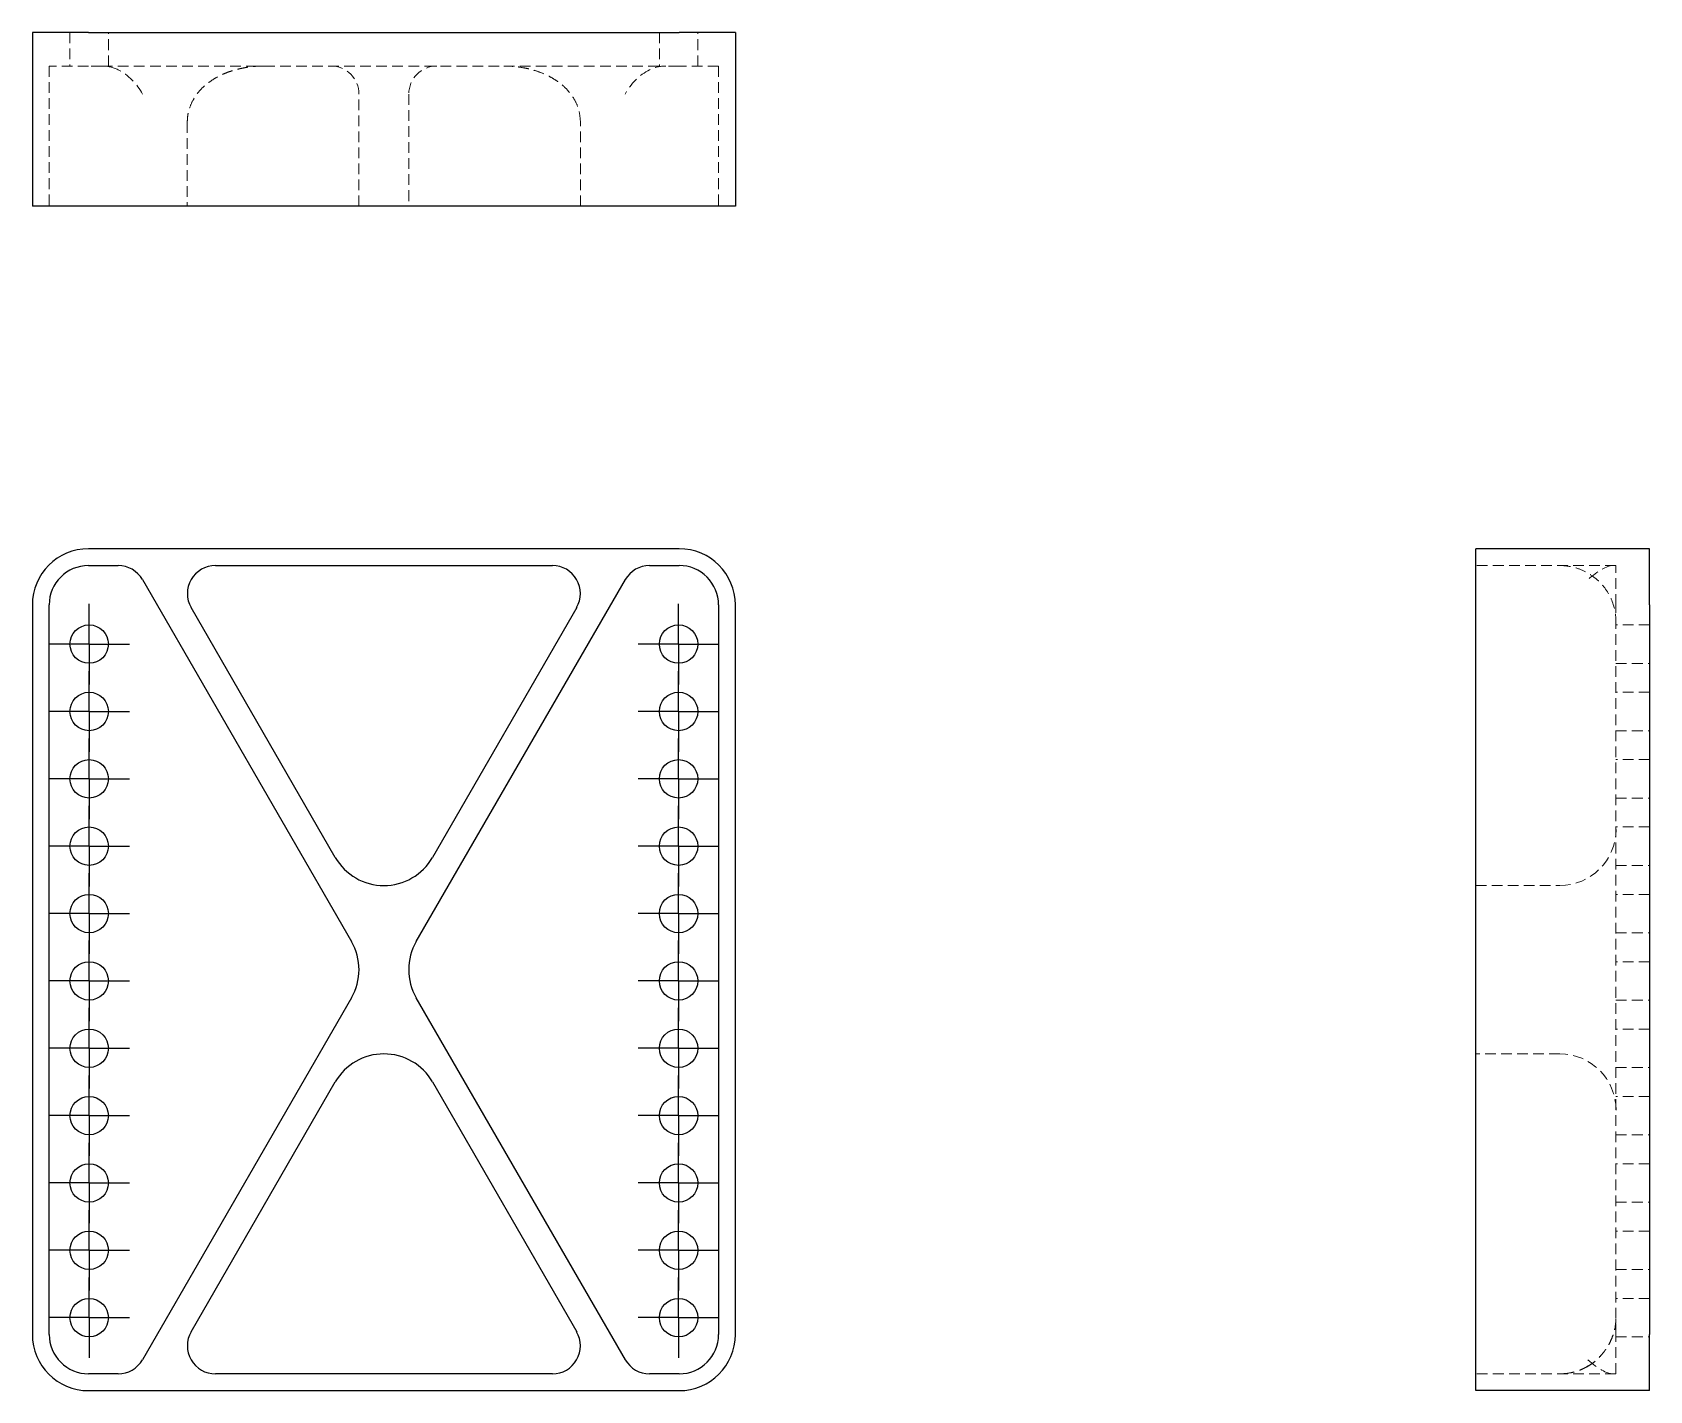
# Model space of a CAD drawing. Header units: millimetres. Extents: x 41 to 233, y 7 to 168.
import ezdxf

# ---------------------------------------------------------------- set-up
doc = ezdxf.new("R2010")
doc.units = ezdxf.units.MM
doc.linetypes.add('HIDDEN', pattern=[1.905, 1.27, -0.635])
doc.layers.add('10', color=7, linetype='Continuous')

# ---------------------------------------------------------------- blocks, each defined once
blk = doc.blocks.new('SW_CENTERMARKSYMBOL_0')
at = {"layer": '10', "color": 0}
for p, q in [((0, 2.5), (0, 4.78)), ((0, 0), (0, 2.5)), ((-2.5, 0), (-4.78, 0)), ((0, 0), (-2.5, 0)), ((0, 0), (0, -2.5)), ((0, 0), (2.5, 0)), ((2.5, 0), (4.78, 0)), ((0, -2.5), (0, -4.78))]:
    blk.add_line(p, q, dxfattribs=at)
blk = doc.blocks.new('SW_CENTERMARKSYMBOL_1')
at = {"layer": '10', "color": 0}
for p, q in [((0, 2.5), (0, 4.78)), ((0, 0), (0, 2.5)), ((-2.5, 0), (-4.78, 0)), ((0, 0), (-2.5, 0)), ((0, 0), (0, -2.5)), ((0, 0), (2.5, 0)), ((2.5, 0), (4.78, 0)), ((0, -2.5), (0, -4.78))]:
    blk.add_line(p, q, dxfattribs=at)
blk = doc.blocks.new('SW_CENTERMARKSYMBOL_2')
at = {"layer": '10', "color": 0}
for p, q in [((0, 2.5), (0, 4.78)), ((0, 0), (0, 2.5)), ((-2.5, 0), (-4.78, 0)), ((0, 0), (-2.5, 0)), ((0, 0), (0, -2.5)), ((0, 0), (2.5, 0)), ((2.5, 0), (4.78, 0)), ((0, -2.5), (0, -4.78))]:
    blk.add_line(p, q, dxfattribs=at)
blk = doc.blocks.new('SW_CENTERMARKSYMBOL_3')
at = {"layer": '10', "color": 0}
for p, q in [((0, 2.5), (0, 4.78)), ((0, 0), (0, 2.5)), ((-2.5, 0), (-4.78, 0)), ((0, 0), (-2.5, 0)), ((0, 0), (0, -2.5)), ((0, 0), (2.5, 0)), ((2.5, 0), (4.78, 0)), ((0, -2.5), (0, -4.78))]:
    blk.add_line(p, q, dxfattribs=at)
blk = doc.blocks.new('SW_CENTERMARKSYMBOL_4')
at = {"layer": '10', "color": 0}
for p, q in [((0, 2.5), (0, 4.78)), ((0, 0), (0, 2.5)), ((-2.5, 0), (-4.78, 0)), ((0, 0), (-2.5, 0)), ((0, 0), (0, -2.5)), ((0, 0), (2.5, 0)), ((2.5, 0), (4.78, 0)), ((0, -2.5), (0, -4.78))]:
    blk.add_line(p, q, dxfattribs=at)
blk = doc.blocks.new('SW_CENTERMARKSYMBOL_5')
at = {"layer": '10', "color": 0}
for p, q in [((0, 2.5), (0, 4.78)), ((0, 0), (0, 2.5)), ((-2.5, 0), (-4.78, 0)), ((0, 0), (-2.5, 0)), ((0, 0), (0, -2.5)), ((0, 0), (2.5, 0)), ((2.5, 0), (4.78, 0)), ((0, -2.5), (0, -4.78))]:
    blk.add_line(p, q, dxfattribs=at)
blk = doc.blocks.new('SW_CENTERMARKSYMBOL_6')
at = {"layer": '10', "color": 0}
for p, q in [((0, 2.5), (0, 4.78)), ((0, 0), (0, 2.5)), ((-2.5, 0), (-4.78, 0)), ((0, 0), (-2.5, 0)), ((0, 0), (0, -2.5)), ((0, 0), (2.5, 0)), ((2.5, 0), (4.78, 0)), ((0, -2.5), (0, -4.78))]:
    blk.add_line(p, q, dxfattribs=at)
blk = doc.blocks.new('SW_CENTERMARKSYMBOL_7')
at = {"layer": '10', "color": 0}
for p, q in [((0, 2.5), (0, 4.78)), ((0, 0), (0, 2.5)), ((-2.5, 0), (-4.78, 0)), ((0, 0), (-2.5, 0)), ((0, 0), (0, -2.5)), ((0, 0), (2.5, 0)), ((2.5, 0), (4.78, 0)), ((0, -2.5), (0, -4.78))]:
    blk.add_line(p, q, dxfattribs=at)
blk = doc.blocks.new('SW_CENTERMARKSYMBOL_8')
at = {"layer": '10', "color": 0}
for p, q in [((0, 2.5), (0, 4.78)), ((0, 0), (0, 2.5)), ((-2.5, 0), (-4.78, 0)), ((0, 0), (-2.5, 0)), ((0, 0), (0, -2.5)), ((0, 0), (2.5, 0)), ((2.5, 0), (4.78, 0)), ((0, -2.5), (0, -4.78))]:
    blk.add_line(p, q, dxfattribs=at)
blk = doc.blocks.new('SW_CENTERMARKSYMBOL_9')
at = {"layer": '10', "color": 0}
for p, q in [((0, 2.5), (0, 4.78)), ((0, 0), (0, 2.5)), ((-2.5, 0), (-4.78, 0)), ((0, 0), (-2.5, 0)), ((0, 0), (0, -2.5)), ((0, 0), (2.5, 0)), ((2.5, 0), (4.78, 0)), ((0, -2.5), (0, -4.78))]:
    blk.add_line(p, q, dxfattribs=at)
blk = doc.blocks.new('SW_CENTERMARKSYMBOL_10')
at = {"layer": '10', "color": 0}
for p, q in [((0, 2.5), (0, 4.78)), ((0, 0), (0, 2.5)), ((-2.5, 0), (-4.78, 0)), ((0, 0), (-2.5, 0)), ((0, 0), (0, -2.5)), ((0, 0), (2.5, 0)), ((2.5, 0), (4.78, 0)), ((0, -2.5), (0, -4.78))]:
    blk.add_line(p, q, dxfattribs=at)
blk = doc.blocks.new('SW_CENTERMARKSYMBOL_11')
at = {"layer": '10', "color": 0}
for p, q in [((0, 2.5), (0, 4.78)), ((0, 0), (0, 2.5)), ((-2.5, 0), (-4.78, 0)), ((0, 0), (-2.5, 0)), ((0, 0), (0, -2.5)), ((0, 0), (2.5, 0)), ((2.5, 0), (4.78, 0)), ((0, -2.5), (0, -4.78))]:
    blk.add_line(p, q, dxfattribs=at)
blk = doc.blocks.new('SW_CENTERMARKSYMBOL_12')
at = {"layer": '10', "color": 0}
for p, q in [((0, 2.5), (0, 4.78)), ((0, 0), (0, 2.5)), ((-2.5, 0), (-4.78, 0)), ((0, 0), (-2.5, 0)), ((0, 0), (0, -2.5)), ((0, 0), (2.5, 0)), ((2.5, 0), (4.78, 0)), ((0, -2.5), (0, -4.78))]:
    blk.add_line(p, q, dxfattribs=at)
blk = doc.blocks.new('SW_CENTERMARKSYMBOL_13')
at = {"layer": '10', "color": 0}
for p, q in [((0, 2.5), (0, 4.78)), ((0, 0), (0, 2.5)), ((-2.5, 0), (-4.78, 0)), ((0, 0), (-2.5, 0)), ((0, 0), (0, -2.5)), ((0, 0), (2.5, 0)), ((2.5, 0), (4.78, 0)), ((0, -2.5), (0, -4.78))]:
    blk.add_line(p, q, dxfattribs=at)
blk = doc.blocks.new('SW_CENTERMARKSYMBOL_14')
at = {"layer": '10', "color": 0}
for p, q in [((0, 2.5), (0, 4.78)), ((0, 0), (0, 2.5)), ((-2.5, 0), (-4.78, 0)), ((0, 0), (-2.5, 0)), ((0, 0), (0, -2.5)), ((0, 0), (2.5, 0)), ((2.5, 0), (4.78, 0)), ((0, -2.5), (0, -4.78))]:
    blk.add_line(p, q, dxfattribs=at)
blk = doc.blocks.new('SW_CENTERMARKSYMBOL_15')
at = {"layer": '10', "color": 0}
for p, q in [((0, 2.5), (0, 4.78)), ((0, 0), (0, 2.5)), ((-2.5, 0), (-4.78, 0)), ((0, 0), (-2.5, 0)), ((0, 0), (0, -2.5)), ((0, 0), (2.5, 0)), ((2.5, 0), (4.78, 0)), ((0, -2.5), (0, -4.78))]:
    blk.add_line(p, q, dxfattribs=at)
blk = doc.blocks.new('SW_CENTERMARKSYMBOL_16')
at = {"layer": '10', "color": 0}
for p, q in [((0, 2.5), (0, 4.78)), ((0, 0), (0, 2.5)), ((-2.5, 0), (-4.78, 0)), ((0, 0), (-2.5, 0)), ((0, 0), (0, -2.5)), ((0, 0), (2.5, 0)), ((2.5, 0), (4.78, 0)), ((0, -2.5), (0, -4.78))]:
    blk.add_line(p, q, dxfattribs=at)
blk = doc.blocks.new('SW_CENTERMARKSYMBOL_17')
at = {"layer": '10', "color": 0}
for p, q in [((0, 2.5), (0, 4.78)), ((0, 0), (0, 2.5)), ((-2.5, 0), (-4.78, 0)), ((0, 0), (-2.5, 0)), ((0, 0), (0, -2.5)), ((0, 0), (2.5, 0)), ((2.5, 0), (4.78, 0)), ((0, -2.5), (0, -4.78))]:
    blk.add_line(p, q, dxfattribs=at)
blk = doc.blocks.new('SW_CENTERMARKSYMBOL_18')
at = {"layer": '10', "color": 0}
for p, q in [((0, 2.5), (0, 4.78)), ((0, 0), (0, 2.5)), ((-2.5, 0), (-4.78, 0)), ((0, 0), (-2.5, 0)), ((0, 0), (0, -2.5)), ((0, 0), (2.5, 0)), ((2.5, 0), (4.78, 0)), ((0, -2.5), (0, -4.78))]:
    blk.add_line(p, q, dxfattribs=at)
blk = doc.blocks.new('SW_CENTERMARKSYMBOL_19')
at = {"layer": '10', "color": 0}
for p, q in [((0, 2.5), (0, 4.78)), ((0, 0), (0, 2.5)), ((-2.5, 0), (-4.78, 0)), ((0, 0), (-2.5, 0)), ((0, 0), (0, -2.5)), ((0, 0), (2.5, 0)), ((2.5, 0), (4.78, 0)), ((0, -2.5), (0, -4.78))]:
    blk.add_line(p, q, dxfattribs=at)
blk = doc.blocks.new('SW_CENTERMARKSYMBOL_20')
at = {"layer": '10', "color": 0}
for p, q in [((0, 2.5), (0, 4.78)), ((0, 0), (0, 2.5)), ((-2.5, 0), (-4.78, 0)), ((0, 0), (-2.5, 0)), ((0, 0), (0, -2.5)), ((0, 0), (2.5, 0)), ((2.5, 0), (4.78, 0)), ((0, -2.5), (0, -4.78))]:
    blk.add_line(p, q, dxfattribs=at)
blk = doc.blocks.new('SW_CENTERMARKSYMBOL_21')
at = {"layer": '10', "color": 0}
for p, q in [((0, 2.5), (0, 4.78)), ((0, 0), (0, 2.5)), ((-2.5, 0), (-4.78, 0)), ((0, 0), (-2.5, 0)), ((0, 0), (0, -2.5)), ((0, 0), (2.5, 0)), ((2.5, 0), (4.78, 0)), ((0, -2.5), (0, -4.78))]:
    blk.add_line(p, q, dxfattribs=at)

msp = doc.modelspace()

# ---------------------------------------------------------------- linework, layer by layer
at = {"color": 7, "linetype": 'Continuous', "lineweight": 25}
for p, q in [((41.25, 168.33), (41.25, 147.67)), ((47.92, 168.33), (41.25, 168.33)), ((47.92, 168.33), (118.08, 168.33)), ((124.75, 168.33), (118.08, 168.33)), ((124.75, 168.33), (124.75, 147.67)), ((47.92, 147.67), (41.25, 147.67)), ((118.08, 147.67), (47.92, 147.67)), ((124.75, 147.67), (118.08, 147.67)), ((118.08, 107), (47.92, 107)), ((212.67, 100.33), (212.67, 107)), ((233.33, 107), (212.67, 107)), ((233.33, 100.33), (233.33, 107)), ((47.92, 105), (51.44, 105)), ((62.99, 105), (103.01, 105)), ((114.56, 105), (118.08, 105)), ((54.32, 103.33), (79.15, 60.33)), ((86.85, 60.33), (111.68, 103.33)), ((41.25, 100.33), (41.25, 13.67)), ((43.25, 13.67), (43.25, 100.33)), ((77.23, 70.33), (60.1, 100)), ((105.9, 100), (88.77, 70.33)), ((122.75, 100.33), (122.75, 13.67)), ((124.75, 13.67), (124.75, 100.33)), ((212.67, 13.67), (212.67, 100.33)), ((233.33, 100.33), (233.33, 13.67)), ((79.15, 53.67), (54.32, 10.67)), ((111.68, 10.67), (86.85, 53.67)), ((60.1, 14), (77.23, 43.67)), ((88.77, 43.67), (105.9, 14)), ((212.67, 7), (212.67, 13.67)), ((233.33, 7), (233.33, 13.67)), ((51.44, 9), (47.92, 9)), ((103.01, 9), (62.99, 9)), ((118.08, 9), (114.56, 9)), ((47.92, 7), (118.08, 7)), ((233.33, 7), (212.67, 7))]:
    msp.add_line(p, q, dxfattribs=at)
at = {"color": 7, "linetype": 'HIDDEN', "lineweight": 18}
for p, q in [((45.72, 168.33), (45.72, 164.33)), ((50.28, 164.33), (50.28, 168.33)), ((115.72, 168.33), (115.72, 164.33)), ((120.28, 164.33), (120.28, 168.33)), ((47.92, 164.33), (43.25, 164.33)), ((43.25, 164.33), (43.25, 147.67)), ((49.51, 164.33), (47.92, 164.33)), ((49.51, 164.33), (68.76, 164.33)), ((68.76, 164.33), (97.24, 164.33)), ((97.24, 164.33), (116.49, 164.33)), ((118.08, 164.33), (116.49, 164.33)), ((122.75, 164.33), (118.08, 164.33)), ((122.75, 164.33), (122.75, 147.67)), ((80.04, 147.67), (80.04, 161)), ((85.96, 161), (85.96, 147.67)), ((59.65, 157.67), (59.65, 147.67)), ((59.65, 157.67), (59.65, 147.67)), ((106.35, 147.67), (106.35, 157.67)), ((106.35, 147.67), (106.35, 157.67)), ((229.33, 105), (212.67, 105)), ((229.33, 100.33), (229.33, 105)), ((229.33, 13.67), (229.33, 100.33)), ((233.33, 97.95), (229.33, 97.95)), ((229.33, 93.38), (233.33, 93.38)), ((233.33, 89.95), (229.33, 89.95)), ((229.33, 85.38), (233.33, 85.38)), ((233.33, 81.95), (229.33, 81.95)), ((229.33, 77.38), (233.33, 77.38)), ((233.33, 73.95), (229.33, 73.95)), ((229.33, 69.38), (233.33, 69.38)), ((212.67, 67), (222.67, 67)), ((233.33, 65.95), (229.33, 65.95)), ((229.33, 61.38), (233.33, 61.38)), ((233.33, 57.95), (229.33, 57.95)), ((229.33, 53.38), (233.33, 53.38)), ((233.33, 49.95), (229.33, 49.95)), ((222.67, 47), (212.67, 47)), ((229.33, 45.38), (233.33, 45.38)), ((233.33, 41.95), (229.33, 41.95)), ((229.33, 37.38), (233.33, 37.38)), ((233.33, 33.95), (229.33, 33.95)), ((229.33, 29.38), (233.33, 29.38)), ((233.33, 25.95), (229.33, 25.95)), ((229.33, 21.38), (233.33, 21.38)), ((233.33, 17.95), (229.33, 17.95)), ((229.33, 9), (229.33, 13.67)), ((229.33, 13.38), (233.33, 13.38)), ((229.33, 9), (212.67, 9))]:
    msp.add_line(p, q, dxfattribs=at)
at = {"color": 7, "linetype": 'Continuous', "lineweight": 25}
for centre in [(48, 95.67), (118, 95.67), (48, 87.67), (118, 87.67), (48, 79.67), (118, 79.67), (48, 71.67), (118, 71.67), (48, 63.67), (118, 63.67), (48, 55.67), (118, 55.67), (48, 47.67), (118, 47.67), (48, 39.67), (118, 39.67), (48, 31.67), (118, 31.67), (48, 23.67), (118, 23.67), (48, 15.67), (118, 15.67)]:
    msp.add_circle(centre, 2.28, dxfattribs=at)
at = {"color": 7, "linetype": 'HIDDEN', "lineweight": 18}
for centre, radius, start, end in [((76.71, 161), 3.33, 0, 90), ((89.29, 161), 3.33, 90, 180), ((222.67, 73.67), 6.67, 270, 0), ((222.67, 40.33), 6.67, 0, 90)]:
    msp.add_arc(centre, radius, start, end, dxfattribs=at)
at = {"color": 7, "linetype": 'Continuous', "lineweight": 25}
for centre, radius, start, end in [((47.92, 100.33), 6.67, 90, 180), ((118.08, 100.33), 6.67, 0, 90), ((47.92, 100.33), 4.67, 90, 179.9999), ((51.44, 101.67), 3.33, 30, 90), ((62.99, 101.67), 3.33, 90, 210), ((103.01, 101.67), 3.33, 330, 90), ((114.56, 101.67), 3.33, 90, 150), ((118.08, 100.33), 4.67, 359.9999, 90), ((83, 73.67), 6.67, 210, 330), ((73.38, 57), 6.67, 330, 30), ((92.62, 57), 6.67, 150, 210), ((83, 40.33), 6.67, 30, 150), ((47.92, 13.67), 6.67, 180, 270), ((47.92, 13.67), 4.67, 179.9998, 269.9999), ((62.99, 12.33), 3.33, 150, 270), ((103.01, 12.33), 3.33, 270, 30), ((118.08, 13.67), 6.67, 270, 0), ((118.08, 13.67), 4.67, 270, 359.9999), ((51.44, 12.33), 3.33, 270, 330), ((114.56, 12.33), 3.33, 210, 270)]:
    msp.add_arc(centre, radius, start, end, dxfattribs=at)
at = {"color": 7, "linetype": 'HIDDEN', "lineweight": 18}
for centre, major_axis, ratio, start_param, end_param in [((49.51, 161), (3.85, 0), 0.866026, 1.047198, 1.570796), ((49.51, 161), (3.85, 0), 0.866025, 1.047197, 1.570796), ((51.44, 161), (-2.89, 2.89), 0.57735, 4.18879, 5.235988), ((51.44, 161), (-2.89, 2.89), 0.57735, 4.18879, 5.235988), ((114.56, 161), (2.89, 2.89), 0.57735, 1.047198, 2.094395), ((114.56, 161), (2.89, 2.89), 0.57735, 1.047197, 2.094395), ((116.49, 161), (-3.85, 0), 0.866025, 4.712389, 5.235988), ((116.49, 161), (-3.85, 0), 0.866026, 4.712389, 5.235988), ((226, 101.67), (3.22, 3.22), 0.267949, 0.2618, 1.308997), ((226, 12.33), (3.22, -3.22), 0.267949, 4.974188, 6.021386)]:
    msp.add_ellipse(centre, major_axis=major_axis, ratio=ratio, start_param=start_param, end_param=end_param, dxfattribs=at)
for points, knots in [([(68.76, 164.33), (68.4, 164.33), (67.76, 164.31), (66.9, 164.21), (66.23, 164.09), (65.67, 163.96), (65.12, 163.81), (64.54, 163.63), (63.91, 163.38), (63.19, 163.03), (62.38, 162.53), (61.59, 161.91), (60.87, 161.13), (60.25, 160.21), (59.87, 159.26), (59.68, 158.38), (59.66, 157.91), (59.65, 157.67)], [0, 0, 0, 0, 0.089766, 0.161019, 0.213498, 0.257704, 0.30453, 0.353896, 0.405771, 0.470323, 0.545679, 0.633612, 0.709043, 0.794378, 0.89132, 0.94443, 1, 1, 1, 1]), ([(106.35, 157.67), (106.32, 158.1), (106.25, 158.92), (105.84, 160.02), (105.3, 160.9), (104.66, 161.66), (103.94, 162.3), (103.18, 162.81), (102.35, 163.27), (101.43, 163.65), (100.49, 163.93), (99.55, 164.14), (98.48, 164.3), (97.68, 164.32), (97.24, 164.33)], [0, 0, 0, 0, 0.098969, 0.188548, 0.268083, 0.338972, 0.422043, 0.494074, 0.55913, 0.650096, 0.733226, 0.79908, 0.888042, 1, 1, 1, 1]), ([(222.67, 105), (223.17, 105), (224.16, 104.89), (225.58, 104.39), (227.28, 103.32), (228.88, 101.33), (229.33, 99.33), (229.33, 98.33)], [0, 0, 0, 0, 0.224399, 0.448799, 0.673198, 1.121997, 1.570796, 1.570796, 1.570796, 1.570796]), ([(225.81, 9.79), (226.06, 9.94), (226.54, 10.22), (227.12, 10.73), (227.58, 11.21), (227.93, 11.63), (228.22, 12.05), (228.52, 12.53), (228.82, 13.14), (229.09, 13.88), (229.29, 14.74), (229.32, 15.35), (229.33, 15.67)], [0, 0, 0, 0, 0.096487, 0.183776, 0.262099, 0.33278, 0.391926, 0.471336, 0.571552, 0.693018, 0.835917, 1, 1, 1, 1]), ([(226.12, 9.99), (225.83, 9.82), (225.36, 9.54), (224.61, 9.28), (223.76, 9.06), (223.1, 9.02), (222.67, 9)], [0, 0, 0, 0, 0.293841, 0.476397, 0.654311, 1, 1, 1, 1])]:
    msp.add_open_spline(points, degree=3, knots=knots, dxfattribs=at)

# ---------------------------------------------------------------- block references
at = {"layer": '10'}
for name, p in [('SW_CENTERMARKSYMBOL_13', (48, 95.67)), ('SW_CENTERMARKSYMBOL_6', (118, 95.67)), ('SW_CENTERMARKSYMBOL_4', (48, 87.67)), ('SW_CENTERMARKSYMBOL_9', (118, 87.67)), ('SW_CENTERMARKSYMBOL_12', (48, 79.67)), ('SW_CENTERMARKSYMBOL_21', (118, 79.67)), ('SW_CENTERMARKSYMBOL_17', (48, 71.67)), ('SW_CENTERMARKSYMBOL_16', (118, 71.67)), ('SW_CENTERMARKSYMBOL_18', (48, 63.67)), ('SW_CENTERMARKSYMBOL_15', (118, 63.67)), ('SW_CENTERMARKSYMBOL_19', (48, 55.67)), ('SW_CENTERMARKSYMBOL_7', (118, 55.67)), ('SW_CENTERMARKSYMBOL_20', (48, 47.67)), ('SW_CENTERMARKSYMBOL_3', (118, 47.67)), ('SW_CENTERMARKSYMBOL_1', (48, 39.67)), ('SW_CENTERMARKSYMBOL_2', (118, 39.67)), ('SW_CENTERMARKSYMBOL_14', (48, 31.67)), ('SW_CENTERMARKSYMBOL_0', (118, 31.67)), ('SW_CENTERMARKSYMBOL_11', (48, 23.67)), ('SW_CENTERMARKSYMBOL_8', (118, 23.67)), ('SW_CENTERMARKSYMBOL_5', (48, 15.67)), ('SW_CENTERMARKSYMBOL_10', (118, 15.67))]:
    msp.add_blockref(name, p, dxfattribs=at)

doc.saveas('drawing.dxf')
